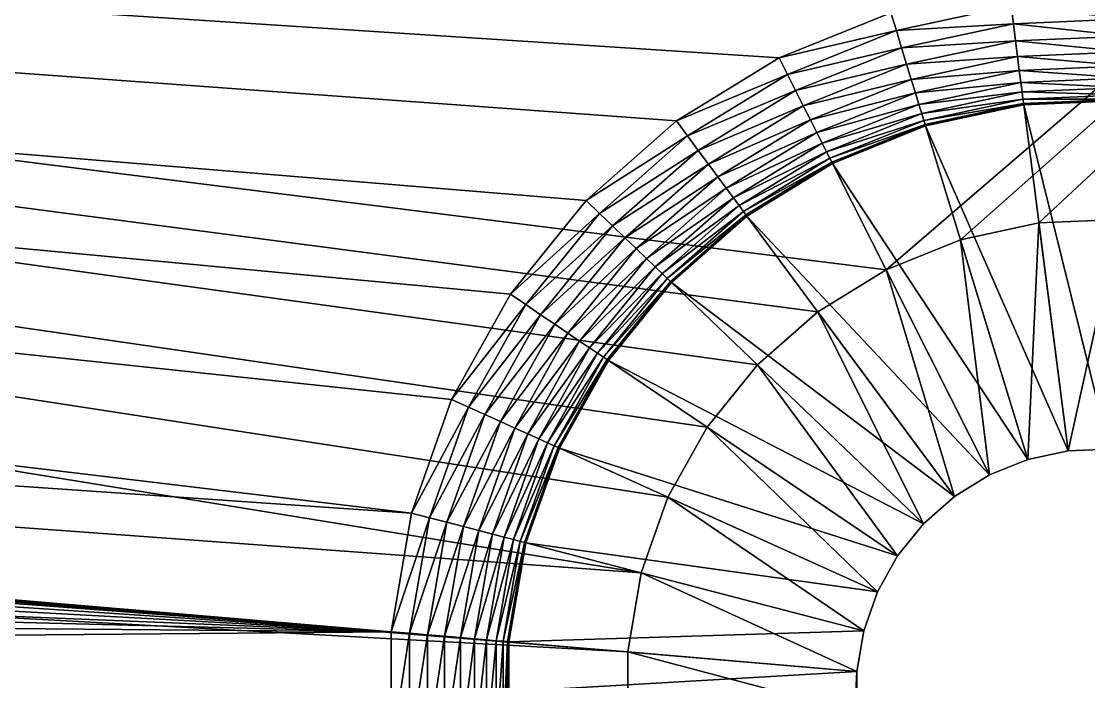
# Model space of a CAD drawing. Header units: millimetres. Extents: x 19.3 to 105.6, y 153.8 to 217.3.
# Drawn here: x 83.15 to 90.32, y 205.93 to 210.37 of the extents above; entities that cross this region are included whole.
import ezdxf

# ---------------------------------------------------------------- set-up
doc = ezdxf.new("R2010")
doc.units = ezdxf.units.MM
doc.layers.get('0').update_dxf_attribs({"color": 132, "linetype": 'CONTINUOUS'})

msp = doc.modelspace()

# ---------------------------------------------------------------- linework, layer by layer
at = {"invisible_edges": 16}
for points in [[(87.3128, 206.6622, 21.4312), (26.8657, 216.4984, 21.4312), (21.336, 211.4842, 21.4312)], [(87.4922, 207.1699, 21.4312), (87.7549, 207.6401, 21.4312), (26.8657, 216.4984, 21.4312)], [(26.8657, 216.4984, 21.4312), (87.7549, 207.6401, 21.4312), (88.0932, 208.0591, 21.4312)], [(88.0932, 208.0591, 21.4312), (88.4974, 208.4148, 21.4312), (26.8657, 216.4984, 21.4312)], [(26.8657, 216.4984, 21.4312), (88.4974, 208.4148, 21.4312), (88.956, 208.6972, 21.4312)], [(26.8657, 216.4984, 21.4312), (88.956, 208.6972, 21.4312), (98.025, 216.4984, 21.4312)], [(87.4922, 207.1699, 21.4312), (26.8657, 216.4984, 21.4312), (87.3128, 206.6622, 21.4312)], [(98.025, 216.4984, 21.4312), (88.956, 208.6972, 21.4312), (89.4557, 208.898, 21.4312)], [(98.025, 216.4984, 21.4312), (89.4557, 208.898, 21.4312), (89.9821, 209.0114, 21.4312)], [(89.9821, 209.0114, 21.4312), (90.5201, 209.0343, 21.4312), (98.025, 216.4984, 21.4312)], [(26.8657, 214.1108, 19.0436), (88.989, 210.422, 19.0436), (88.2384, 210.1204, 19.0436)], [(88.2384, 210.1204, 19.0436), (87.5497, 209.6963, 19.0436), (26.8657, 214.1108, 19.0436)], [(26.8657, 214.1108, 19.0436), (87.5497, 209.6963, 19.0436), (86.9425, 209.1619, 19.0436)], [(26.8657, 214.1108, 19.0436), (86.9425, 209.1619, 19.0436), (86.4343, 208.5326, 19.0436)], [(86.4343, 208.5326, 19.0436), (86.0399, 207.8264, 19.0436), (26.8657, 214.1108, 19.0436)], [(26.8657, 214.1108, 19.0436), (86.0399, 207.8264, 19.0436), (85.7704, 207.0638, 19.0436)], [(26.8657, 214.1108, 19.0436), (85.7704, 207.0638, 19.0436), (35.5101, 210.524, 19.0436)], [(87.3128, 206.6622, 21.4312), (21.336, 211.4842, 21.4312), (87.2218, 206.1314, 21.4312)], [(87.2218, 206.1314, 21.4312), (21.336, 211.4842, 21.4312), (34.6401, 209.0343, 21.4312)], [(35.5101, 210.524, 19.0436), (85.7704, 207.0638, 19.0436), (85.6337, 206.2666, 19.0436)], [(35.5101, 210.524, 19.0436), (85.6337, 206.2666, 19.0436), (36.2835, 210.2871, 19.0436)], [(88.989, 210.422, 19.0436), (89.7954, 210.4692, 19.0339), (89.0253, 210.3033, 19.0339)], [(89.7954, 210.4692, 19.0339), (89.8108, 210.3491, 19.0048), (89.0253, 210.3033, 19.0339)], [(89.7954, 210.4692, 19.0339), (90.5774, 210.3816, 19.0048), (89.8108, 210.3491, 19.0048)], [(88.989, 210.422, 19.0436), (89.0253, 210.3033, 19.0339), (88.2384, 210.1204, 19.0436)], [(90.5774, 210.3816, 19.0048), (90.5725, 210.2667, 18.9571), (89.8108, 210.3491, 19.0048)], [(88.2384, 210.1204, 19.0436), (89.0253, 210.3033, 19.0339), (88.2943, 210.0095, 19.0339)], [(89.0253, 210.3033, 19.0339), (89.0608, 210.1874, 19.0048), (88.2943, 210.0095, 19.0339)], [(89.0253, 210.3033, 19.0339), (89.8108, 210.3491, 19.0048), (89.0608, 210.1874, 19.0048)], [(89.8108, 210.3491, 19.0048), (89.8254, 210.2349, 18.9571), (89.0608, 210.1874, 19.0048)], [(89.8108, 210.3491, 19.0048), (90.5725, 210.2667, 18.9571), (89.8254, 210.2349, 18.9571)], [(36.2835, 210.2871, 19.0436), (85.6337, 206.2666, 19.0436), (37.0057, 209.923, 19.0436)], [(89.0608, 210.1874, 19.0048), (89.8254, 210.2349, 18.9571), (89.0945, 210.0774, 18.9571)], [(89.8254, 210.2349, 18.9571), (89.8389, 210.1296, 18.8921), (89.0945, 210.0774, 18.9571)], [(90.5725, 210.2667, 18.9571), (90.568, 210.1606, 18.8921), (89.8254, 210.2349, 18.9571)], [(89.8254, 210.2349, 18.9571), (90.568, 210.1606, 18.8921), (89.8389, 210.1296, 18.8921)], [(88.2943, 210.0095, 19.0339), (89.0608, 210.1874, 19.0048), (88.3489, 209.9014, 19.0048)], [(89.0608, 210.1874, 19.0048), (89.0945, 210.0774, 18.9571), (88.3489, 209.9014, 19.0048)], [(90.568, 210.1606, 18.8921), (90.5639, 210.0659, 18.8112), (89.8389, 210.1296, 18.8921)], [(88.2384, 210.1204, 19.0436), (88.2943, 210.0095, 19.0339), (87.5497, 209.6963, 19.0436)], [(88.3489, 209.9014, 19.0048), (89.0945, 210.0774, 18.9571), (88.4007, 209.7986, 18.9571)], [(89.0945, 210.0774, 18.9571), (89.1256, 209.9759, 18.8921), (88.4007, 209.7986, 18.9571)], [(89.0945, 210.0774, 18.9571), (89.8389, 210.1296, 18.8921), (89.1256, 209.9759, 18.8921)], [(89.8389, 210.1296, 18.8921), (89.8509, 210.0356, 18.8112), (89.1256, 209.9759, 18.8921)], [(89.8389, 210.1296, 18.8921), (90.5639, 210.0659, 18.8112), (89.8509, 210.0356, 18.8112)], [(87.5497, 209.6963, 19.0436), (88.2943, 210.0095, 19.0339), (87.6235, 209.5965, 19.0339)], [(88.2943, 210.0095, 19.0339), (88.3489, 209.9014, 19.0048), (87.6235, 209.5965, 19.0339)], [(89.1256, 209.9759, 18.8921), (89.8509, 210.0356, 18.8112), (89.1533, 209.8853, 18.8112)], [(89.8509, 210.0356, 18.8112), (89.8612, 209.9554, 18.7165), (89.1533, 209.8853, 18.8112)], [(90.5639, 210.0659, 18.8112), (90.5605, 209.9851, 18.7165), (89.8509, 210.0356, 18.8112)], [(89.8509, 210.0356, 18.8112), (90.5605, 209.9851, 18.7165), (89.8612, 209.9554, 18.7165)], [(88.4007, 209.7986, 18.9571), (89.1256, 209.9759, 18.8921), (88.4485, 209.7038, 18.8921)], [(89.1256, 209.9759, 18.8921), (89.1533, 209.8853, 18.8112), (88.4485, 209.7038, 18.8921)], [(89.1533, 209.8853, 18.8112), (89.8612, 209.9554, 18.7165), (89.177, 209.808, 18.7165)], [(89.8612, 209.9554, 18.7165), (89.8695, 209.8909, 18.6103), (89.177, 209.808, 18.7165)], [(90.5605, 209.9851, 18.7165), (90.5578, 209.9201, 18.6103), (89.8612, 209.9554, 18.7165)], [(89.8612, 209.9554, 18.7165), (90.5578, 209.9201, 18.6103), (89.8695, 209.8909, 18.6103)], [(85.6337, 206.2666, 19.0436), (37.656, 209.442, 19.0436), (37.0057, 209.923, 19.0436)], [(87.6235, 209.5965, 19.0339), (88.3489, 209.9014, 19.0048), (87.6955, 209.4991, 19.0048)], [(88.3489, 209.9014, 19.0048), (88.4007, 209.7986, 18.9571), (87.6955, 209.4991, 19.0048)], [(88.4485, 209.7038, 18.8921), (89.1533, 209.8853, 18.8112), (88.4911, 209.6192, 18.8112)], [(89.1533, 209.8853, 18.8112), (89.177, 209.808, 18.7165), (88.4911, 209.6192, 18.8112)], [(89.177, 209.808, 18.7165), (89.8695, 209.8909, 18.6103), (89.196, 209.7457, 18.6103)], [(89.8695, 209.8909, 18.6103), (89.8755, 209.8436, 18.4952), (89.196, 209.7457, 18.6103)], [(90.5578, 209.9201, 18.6103), (90.5557, 209.8725, 18.4952), (89.8695, 209.8909, 18.6103)], [(89.8695, 209.8909, 18.6103), (90.5557, 209.8725, 18.4952), (89.8755, 209.8436, 18.4952)], [(90.5557, 209.8725, 18.4952), (90.5545, 209.8434, 18.3741), (89.8755, 209.8436, 18.4952)], [(87.6955, 209.4991, 19.0048), (88.4007, 209.7986, 18.9571), (87.7639, 209.4066, 18.9571)], [(88.4007, 209.7986, 18.9571), (88.4485, 209.7038, 18.8921), (87.7639, 209.4066, 18.9571)], [(88.4911, 209.6192, 18.8112), (89.177, 209.808, 18.7165), (88.5275, 209.547, 18.7165)], [(89.177, 209.808, 18.7165), (89.196, 209.7457, 18.6103), (88.5275, 209.547, 18.7165)], [(89.196, 209.7457, 18.6103), (89.8755, 209.8436, 18.4952), (89.21, 209.7001, 18.4952)], [(89.8755, 209.8436, 18.4952), (89.8792, 209.8147, 18.3741), (89.21, 209.7001, 18.4952)], [(89.21, 209.7001, 18.4952), (89.8792, 209.8147, 18.3741), (89.2185, 209.6724, 18.3741)], [(89.8792, 209.8147, 18.3741), (89.8805, 209.8051, 18.2499), (89.2185, 209.6724, 18.3741)], [(89.2185, 209.6724, 18.3741), (89.8805, 209.8051, 18.2499), (89.2214, 209.663, 18.2499)], [(89.8805, 209.8051, 18.2499), (89.8805, 209.8051, 15.8687), (89.2214, 209.663, 15.8687)], [(89.8805, 209.8051, 18.2499), (89.2214, 209.663, 15.8687), (89.2214, 209.663, 18.2499)], [(90.1781, 207.4809, 15.8687), (89.2214, 209.663, 15.8687), (89.8805, 209.8051, 15.8687)], [(89.8755, 209.8436, 18.4952), (90.5545, 209.8434, 18.3741), (89.8792, 209.8147, 18.3741)], [(90.5545, 209.8434, 18.3741), (90.5541, 209.8337, 18.2499), (89.8792, 209.8147, 18.3741)], [(89.8792, 209.8147, 18.3741), (90.5541, 209.8337, 18.2499), (89.8805, 209.8051, 18.2499)], [(90.5541, 209.8337, 18.2499), (90.5541, 209.8337, 15.8687), (89.8805, 209.8051, 15.8687)], [(90.5541, 209.8337, 18.2499), (89.8805, 209.8051, 15.8687), (89.8805, 209.8051, 18.2499)], [(90.4546, 207.4926, 15.8687), (89.8805, 209.8051, 15.8687), (90.5541, 209.8337, 15.8687)], [(90.1781, 207.4809, 15.8687), (89.8805, 209.8051, 15.8687), (90.4546, 207.4926, 15.8687)], [(88.5275, 209.547, 18.7165), (89.196, 209.7457, 18.6103), (88.5568, 209.4889, 18.6103)], [(89.196, 209.7457, 18.6103), (89.21, 209.7001, 18.4952), (88.5568, 209.4889, 18.6103)], [(87.5497, 209.6963, 19.0436), (87.6235, 209.5965, 19.0339), (86.9425, 209.1619, 19.0436)], [(87.7639, 209.4066, 18.9571), (88.4485, 209.7038, 18.8921), (87.8271, 209.3212, 18.8921)], [(88.4485, 209.7038, 18.8921), (88.4911, 209.6192, 18.8112), (87.8271, 209.3212, 18.8921)], [(88.5568, 209.4889, 18.6103), (89.21, 209.7001, 18.4952), (88.5783, 209.4463, 18.4952)], [(89.21, 209.7001, 18.4952), (89.2185, 209.6724, 18.3741), (88.5783, 209.4463, 18.4952)], [(88.5783, 209.4463, 18.4952), (89.2185, 209.6724, 18.3741), (88.5914, 209.4203, 18.3741)], [(89.2185, 209.6724, 18.3741), (89.2214, 209.663, 18.2499), (88.5914, 209.4203, 18.3741)], [(88.5914, 209.4203, 18.3741), (89.2214, 209.663, 18.2499), (88.5958, 209.4116, 18.2499)], [(89.2214, 209.663, 18.2499), (89.2214, 209.663, 15.8687), (88.5958, 209.4116, 15.8687)], [(89.2214, 209.663, 18.2499), (88.5958, 209.4116, 15.8687), (88.5958, 209.4116, 18.2499)], [(89.9075, 207.4226, 15.8687), (88.5958, 209.4116, 15.8687), (89.2214, 209.663, 15.8687)], [(89.9075, 207.4226, 15.8687), (89.2214, 209.663, 15.8687), (90.1781, 207.4809, 15.8687)], [(86.9425, 209.1619, 19.0436), (87.6235, 209.5965, 19.0339), (87.0321, 209.076, 19.0339)], [(87.6235, 209.5965, 19.0339), (87.6955, 209.4991, 19.0048), (87.0321, 209.076, 19.0339)], [(87.8271, 209.3212, 18.8921), (88.4911, 209.6192, 18.8112), (87.8834, 209.245, 18.8112)], [(88.4911, 209.6192, 18.8112), (88.5275, 209.547, 18.7165), (87.8834, 209.245, 18.8112)], [(87.8834, 209.245, 18.8112), (88.5275, 209.547, 18.7165), (87.9315, 209.18, 18.7165)], [(88.5275, 209.547, 18.7165), (88.5568, 209.4889, 18.6103), (87.9315, 209.18, 18.7165)], [(85.6337, 206.2666, 19.0436), (38.2157, 208.858, 19.0436), (37.656, 209.442, 19.0436)], [(87.0321, 209.076, 19.0339), (87.6955, 209.4991, 19.0048), (87.1196, 208.9922, 19.0048)], [(87.6955, 209.4991, 19.0048), (87.7639, 209.4066, 18.9571), (87.1196, 208.9922, 19.0048)], [(87.9315, 209.18, 18.7165), (88.5568, 209.4889, 18.6103), (87.9702, 209.1277, 18.6103)], [(88.5568, 209.4889, 18.6103), (88.5783, 209.4463, 18.4952), (87.9702, 209.1277, 18.6103)], [(87.9702, 209.1277, 18.6103), (88.5783, 209.4463, 18.4952), (87.9986, 209.0894, 18.4952)], [(88.5783, 209.4463, 18.4952), (88.5914, 209.4203, 18.3741), (87.9986, 209.0894, 18.4952)], [(87.1196, 208.9922, 19.0048), (87.7639, 209.4066, 18.9571), (87.2026, 208.9126, 18.9571)], [(87.7639, 209.4066, 18.9571), (87.8271, 209.3212, 18.8921), (87.2026, 208.9126, 18.9571)], [(87.9986, 209.0894, 18.4952), (88.5914, 209.4203, 18.3741), (88.0158, 209.066, 18.3741)], [(88.5914, 209.4203, 18.3741), (88.5958, 209.4116, 18.2499), (88.0158, 209.066, 18.3741)], [(88.0158, 209.066, 18.3741), (88.5958, 209.4116, 18.2499), (88.0217, 209.0581, 18.2499)], [(88.5958, 209.4116, 18.2499), (88.5958, 209.4116, 15.8687), (88.0217, 209.0581, 15.8687)], [(88.5958, 209.4116, 18.2499), (88.0217, 209.0581, 15.8687), (88.0217, 209.0581, 18.2499)], [(89.6507, 207.3194, 15.8687), (88.0217, 209.0581, 15.8687), (88.5958, 209.4116, 15.8687)], [(89.6507, 207.3194, 15.8687), (88.5958, 209.4116, 15.8687), (89.9075, 207.4226, 15.8687)], [(87.2026, 208.9126, 18.9571), (87.8271, 209.3212, 18.8921), (87.2793, 208.8391, 18.8921)], [(87.8271, 209.3212, 18.8921), (87.8834, 209.245, 18.8112), (87.2793, 208.8391, 18.8921)], [(87.2793, 208.8391, 18.8921), (87.8834, 209.245, 18.8112), (87.3477, 208.7735, 18.8112)], [(87.8834, 209.245, 18.8112), (87.9315, 209.18, 18.7165), (87.3477, 208.7735, 18.8112)], [(86.9425, 209.1619, 19.0436), (87.0321, 209.076, 19.0339), (86.4343, 208.5326, 19.0436)], [(87.3477, 208.7735, 18.8112), (87.9315, 209.18, 18.7165), (87.4061, 208.7176, 18.7165)], [(87.9315, 209.18, 18.7165), (87.9702, 209.1277, 18.6103), (87.4061, 208.7176, 18.7165)], [(86.4343, 208.5326, 19.0436), (87.0321, 209.076, 19.0339), (86.5372, 208.4631, 19.0339)], [(87.0321, 209.076, 19.0339), (87.1196, 208.9922, 19.0048), (86.5372, 208.4631, 19.0339)], [(87.4061, 208.7176, 18.7165), (87.9702, 209.1277, 18.6103), (87.4531, 208.6725, 18.6103)], [(87.9702, 209.1277, 18.6103), (87.9986, 209.0894, 18.4952), (87.4531, 208.6725, 18.6103)], [(87.4531, 208.6725, 18.6103), (87.9986, 209.0894, 18.4952), (87.4875, 208.6396, 18.4952)], [(87.9986, 209.0894, 18.4952), (88.0158, 209.066, 18.3741), (87.4875, 208.6396, 18.4952)], [(87.2218, 206.1314, 21.4312), (34.6401, 209.0343, 21.4312), (87.2218, 205.5929, 21.4312)], [(87.2218, 205.5929, 21.4312), (34.6401, 209.0343, 21.4312), (35.1743, 208.9659, 21.4312)], [(87.4875, 208.6396, 18.4952), (88.0158, 209.066, 18.3741), (87.5085, 208.6194, 18.3741)], [(88.0158, 209.066, 18.3741), (88.0217, 209.0581, 18.2499), (87.5085, 208.6194, 18.3741)], [(87.5085, 208.6194, 18.3741), (88.0217, 209.0581, 18.2499), (87.5155, 208.6127, 18.2499)], [(88.0217, 209.0581, 18.2499), (88.0217, 209.0581, 15.8687), (87.5155, 208.6127, 15.8687)], [(88.0217, 209.0581, 18.2499), (87.5155, 208.6127, 15.8687), (87.5155, 208.6127, 18.2499)], [(89.415, 207.1742, 15.8687), (87.5155, 208.6127, 15.8687), (88.0217, 209.0581, 15.8687)], [(89.415, 207.1742, 15.8687), (88.0217, 209.0581, 15.8687), (89.6507, 207.3194, 15.8687)], [(89.9075, 207.4226, 19.9326), (89.9821, 209.0114, 19.9326), (89.4557, 208.898, 19.9326)], [(89.9821, 209.0114, 19.9326), (89.9821, 209.0114, 21.4312), (89.4557, 208.898, 21.4312)], [(89.9821, 209.0114, 19.9326), (89.4557, 208.898, 21.4312), (89.4557, 208.898, 19.9326)], [(90.1781, 207.4809, 19.9326), (89.9821, 209.0114, 19.9326), (89.9075, 207.4226, 19.9326)], [(90.1781, 207.4809, 19.9326), (90.5201, 209.0343, 19.9326), (89.9821, 209.0114, 19.9326)], [(90.5201, 209.0343, 19.9326), (90.5201, 209.0343, 21.4312), (89.9821, 209.0114, 21.4312)], [(90.5201, 209.0343, 19.9326), (89.9821, 209.0114, 21.4312), (89.9821, 209.0114, 19.9326)], [(90.4546, 207.4926, 19.9326), (90.5201, 209.0343, 19.9326), (90.1781, 207.4809, 19.9326)], [(87.2218, 205.5929, 21.4312), (35.1743, 208.9659, 21.4312), (35.6892, 208.8082, 21.4312)], [(86.5372, 208.4631, 19.0339), (87.1196, 208.9922, 19.0048), (86.6376, 208.3952, 19.0048)], [(87.1196, 208.9922, 19.0048), (87.2026, 208.9126, 18.9571), (86.6376, 208.3952, 19.0048)], [(86.6376, 208.3952, 19.0048), (87.2026, 208.9126, 18.9571), (86.7329, 208.3308, 18.9571)], [(87.2026, 208.9126, 18.9571), (87.2793, 208.8391, 18.8921), (86.7329, 208.3308, 18.9571)], [(89.6507, 207.3194, 19.9326), (89.4557, 208.898, 19.9326), (88.956, 208.6972, 19.9326)], [(89.4557, 208.898, 19.9326), (89.4557, 208.898, 21.4312), (88.956, 208.6972, 21.4312)], [(89.4557, 208.898, 19.9326), (88.956, 208.6972, 21.4312), (88.956, 208.6972, 19.9326)], [(89.9075, 207.4226, 19.9326), (89.4557, 208.898, 19.9326), (89.6507, 207.3194, 19.9326)], [(35.6892, 208.8082, 21.4312), (36.1701, 208.5658, 21.4312), (87.2218, 205.5929, 21.4312)], [(38.6687, 208.1879, 19.0436), (38.2157, 208.858, 19.0436), (85.6337, 206.2666, 19.0436)], [(86.7329, 208.3308, 18.9571), (87.2793, 208.8391, 18.8921), (86.8209, 208.2713, 18.8921)], [(87.2793, 208.8391, 18.8921), (87.3477, 208.7735, 18.8112), (86.8209, 208.2713, 18.8921)], [(86.8209, 208.2713, 18.8921), (87.3477, 208.7735, 18.8112), (86.8994, 208.2183, 18.8112)], [(87.3477, 208.7735, 18.8112), (87.4061, 208.7176, 18.7165), (86.8994, 208.2183, 18.8112)], [(86.8994, 208.2183, 18.8112), (87.4061, 208.7176, 18.7165), (86.9664, 208.173, 18.7165)], [(87.4061, 208.7176, 18.7165), (87.4531, 208.6725, 18.6103), (86.9664, 208.173, 18.7165)], [(86.9664, 208.173, 18.7165), (87.4531, 208.6725, 18.6103), (87.0203, 208.1366, 18.6103)], [(87.4531, 208.6725, 18.6103), (87.4875, 208.6396, 18.4952), (87.0203, 208.1366, 18.6103)], [(89.415, 207.1742, 19.9326), (88.956, 208.6972, 19.9326), (88.4974, 208.4148, 19.9326)], [(88.956, 208.6972, 19.9326), (88.956, 208.6972, 21.4312), (88.4974, 208.4148, 21.4312)], [(88.956, 208.6972, 19.9326), (88.4974, 208.4148, 21.4312), (88.4974, 208.4148, 19.9326)], [(89.6507, 207.3194, 19.9326), (88.956, 208.6972, 19.9326), (89.415, 207.1742, 19.9326)], [(87.0203, 208.1366, 18.6103), (87.4875, 208.6396, 18.4952), (87.0598, 208.1099, 18.4952)], [(87.4875, 208.6396, 18.4952), (87.5085, 208.6194, 18.3741), (87.0598, 208.1099, 18.4952)], [(87.0598, 208.1099, 18.4952), (87.5085, 208.6194, 18.3741), (87.0839, 208.0936, 18.3741)], [(87.5085, 208.6194, 18.3741), (87.5155, 208.6127, 18.2499), (87.0839, 208.0936, 18.3741)], [(87.0839, 208.0936, 18.3741), (87.5155, 208.6127, 18.2499), (87.092, 208.0881, 18.2499)], [(87.5155, 208.6127, 18.2499), (87.5155, 208.6127, 15.8687), (87.092, 208.0881, 15.8687)], [(87.5155, 208.6127, 18.2499), (87.092, 208.0881, 15.8687), (87.092, 208.0881, 18.2499)], [(89.2072, 206.9914, 15.8687), (87.092, 208.0881, 15.8687), (87.5155, 208.6127, 15.8687)], [(89.2072, 206.9914, 15.8687), (87.5155, 208.6127, 15.8687), (89.415, 207.1742, 15.8687)], [(36.1701, 208.5658, 21.4312), (36.603, 208.2455, 21.4312), (87.2218, 205.5929, 21.4312)], [(86.4343, 208.5326, 19.0436), (86.5372, 208.4631, 19.0339), (86.0399, 207.8264, 19.0436)], [(86.0399, 207.8264, 19.0436), (86.5372, 208.4631, 19.0339), (86.153, 207.7753, 19.0339)], [(86.5372, 208.4631, 19.0339), (86.6376, 208.3952, 19.0048), (86.153, 207.7753, 19.0339)], [(86.153, 207.7753, 19.0339), (86.6376, 208.3952, 19.0048), (86.2634, 207.7254, 19.0048)], [(86.6376, 208.3952, 19.0048), (86.7329, 208.3308, 18.9571), (86.2634, 207.7254, 19.0048)], [(89.2072, 206.9914, 19.9326), (88.4974, 208.4148, 19.9326), (88.0932, 208.0591, 19.9326)], [(88.4974, 208.4148, 19.9326), (88.4974, 208.4148, 21.4312), (88.0932, 208.0591, 21.4312)], [(88.4974, 208.4148, 19.9326), (88.0932, 208.0591, 21.4312), (88.0932, 208.0591, 19.9326)], [(89.415, 207.1742, 19.9326), (88.4974, 208.4148, 19.9326), (89.2072, 206.9914, 19.9326)], [(86.2634, 207.7254, 19.0048), (86.7329, 208.3308, 18.9571), (86.3682, 207.678, 18.9571)], [(86.7329, 208.3308, 18.9571), (86.8209, 208.2713, 18.8921), (86.3682, 207.678, 18.9571)], [(87.2218, 205.5929, 21.4312), (36.603, 208.2455, 21.4312), (36.9756, 207.8568, 21.4312)], [(86.3682, 207.678, 18.9571), (86.8209, 208.2713, 18.8921), (86.465, 207.6343, 18.8921)], [(86.8209, 208.2713, 18.8921), (86.8994, 208.2183, 18.8112), (86.465, 207.6343, 18.8921)], [(86.465, 207.6343, 18.8921), (86.8994, 208.2183, 18.8112), (86.5513, 207.5953, 18.8112)], [(86.8994, 208.2183, 18.8112), (86.9664, 208.173, 18.7165), (86.5513, 207.5953, 18.8112)], [(85.6337, 206.2666, 19.0436), (39.0018, 207.4508, 19.0436), (38.6687, 208.1879, 19.0436)], [(86.5513, 207.5953, 18.8112), (86.9664, 208.173, 18.7165), (86.625, 207.5619, 18.7165)], [(86.9664, 208.173, 18.7165), (87.0203, 208.1366, 18.6103), (86.625, 207.5619, 18.7165)], [(86.625, 207.5619, 18.7165), (87.0203, 208.1366, 18.6103), (86.6843, 207.5351, 18.6103)], [(87.0203, 208.1366, 18.6103), (87.0598, 208.1099, 18.4952), (86.6843, 207.5351, 18.6103)], [(86.6843, 207.5351, 18.6103), (87.0598, 208.1099, 18.4952), (86.7278, 207.5155, 18.4952)], [(87.0598, 208.1099, 18.4952), (87.0839, 208.0936, 18.3741), (86.7278, 207.5155, 18.4952)], [(86.7278, 207.5155, 18.4952), (87.0839, 208.0936, 18.3741), (86.7542, 207.5035, 18.3741)], [(87.0839, 208.0936, 18.3741), (87.092, 208.0881, 18.2499), (86.7542, 207.5035, 18.3741)], [(86.7542, 207.5035, 18.3741), (87.092, 208.0881, 18.2499), (86.7632, 207.4995, 18.2499)], [(87.092, 208.0881, 18.2499), (87.092, 208.0881, 15.8687), (86.7632, 207.4995, 15.8687)], [(87.092, 208.0881, 18.2499), (86.7632, 207.4995, 15.8687), (86.7632, 207.4995, 18.2499)], [(89.0333, 206.776, 15.8687), (86.7632, 207.4995, 15.8687), (87.092, 208.0881, 15.8687)], [(89.0333, 206.776, 15.8687), (87.092, 208.0881, 15.8687), (89.2072, 206.9914, 15.8687)], [(89.0333, 206.776, 19.9326), (88.0932, 208.0591, 19.9326), (87.7549, 207.6401, 19.9326)], [(88.0932, 208.0591, 19.9326), (88.0932, 208.0591, 21.4312), (87.7549, 207.6401, 21.4312)], [(88.0932, 208.0591, 19.9326), (87.7549, 207.6401, 21.4312), (87.7549, 207.6401, 19.9326)], [(89.2072, 206.9914, 19.9326), (88.0932, 208.0591, 19.9326), (89.0333, 206.776, 19.9326)], [(87.2218, 205.5929, 21.4312), (36.9756, 207.8568, 21.4312), (37.2772, 207.4106, 21.4312)], [(86.0399, 207.8264, 19.0436), (86.153, 207.7753, 19.0339), (85.7704, 207.0638, 19.0436)], [(85.7704, 207.0638, 19.0436), (86.153, 207.7753, 19.0339), (85.8906, 207.0325, 19.0339)], [(86.153, 207.7753, 19.0339), (86.2634, 207.7254, 19.0048), (85.8906, 207.0325, 19.0339)], [(85.8906, 207.0325, 19.0339), (86.2634, 207.7254, 19.0048), (86.0078, 207.002, 19.0048)], [(86.2634, 207.7254, 19.0048), (86.3682, 207.678, 18.9571), (86.0078, 207.002, 19.0048)], [(86.0078, 207.002, 19.0048), (86.3682, 207.678, 18.9571), (86.1191, 206.973, 18.9571)], [(86.3682, 207.678, 18.9571), (86.465, 207.6343, 18.8921), (86.1191, 206.973, 18.9571)], [(86.1191, 206.973, 18.9571), (86.465, 207.6343, 18.8921), (86.2219, 206.9462, 18.8921)], [(86.465, 207.6343, 18.8921), (86.5513, 207.5953, 18.8112), (86.2219, 206.9462, 18.8921)], [(86.2219, 206.9462, 18.8921), (86.5513, 207.5953, 18.8112), (86.3136, 206.9224, 18.8112)], [(86.5513, 207.5953, 18.8112), (86.625, 207.5619, 18.7165), (86.3136, 206.9224, 18.8112)], [(88.8983, 206.5344, 19.9326), (87.7549, 207.6401, 19.9326), (87.4922, 207.1699, 19.9326)], [(87.7549, 207.6401, 19.9326), (87.7549, 207.6401, 21.4312), (87.4922, 207.1699, 21.4312)], [(87.7549, 207.6401, 19.9326), (87.4922, 207.1699, 21.4312), (87.4922, 207.1699, 19.9326)], [(89.0333, 206.776, 19.9326), (87.7549, 207.6401, 19.9326), (88.8983, 206.5344, 19.9326)], [(86.3136, 206.9224, 18.8112), (86.625, 207.5619, 18.7165), (86.3918, 206.902, 18.7165)], [(86.625, 207.5619, 18.7165), (86.6843, 207.5351, 18.6103), (86.3918, 206.902, 18.7165)], [(86.3918, 206.902, 18.7165), (86.6843, 207.5351, 18.6103), (86.4548, 206.8856, 18.6103)], [(86.6843, 207.5351, 18.6103), (86.7278, 207.5155, 18.4952), (86.4548, 206.8856, 18.6103)], [(86.4548, 206.8856, 18.6103), (86.7278, 207.5155, 18.4952), (86.501, 206.8736, 18.4952)], [(86.7278, 207.5155, 18.4952), (86.7542, 207.5035, 18.3741), (86.501, 206.8736, 18.4952)], [(86.501, 206.8736, 18.4952), (86.7542, 207.5035, 18.3741), (86.5291, 206.8663, 18.3741)], [(86.7542, 207.5035, 18.3741), (86.7632, 207.4995, 18.2499), (86.5291, 206.8663, 18.3741)], [(86.5291, 206.8663, 18.3741), (86.7632, 207.4995, 18.2499), (86.5385, 206.8638, 18.2499)], [(86.7632, 207.4995, 18.2499), (86.7632, 207.4995, 15.8687), (86.5385, 206.8638, 15.8687)], [(86.7632, 207.4995, 18.2499), (86.5385, 206.8638, 15.8687), (86.5385, 206.8638, 18.2499)], [(88.8983, 206.5344, 15.8687), (86.5385, 206.8638, 15.8687), (86.7632, 207.4995, 15.8687)], [(88.8983, 206.5344, 15.8687), (86.7632, 207.4995, 15.8687), (89.0333, 206.776, 15.8687)], [(85.6337, 206.2666, 19.0436), (39.2056, 206.6681, 19.0436), (39.0018, 207.4508, 19.0436)], [(89.9075, 207.4226, 19.9326), (89.9075, 207.4226, 15.8687), (90.1781, 207.4809, 15.8687)], [(89.9075, 207.4226, 19.9326), (90.1781, 207.4809, 15.8687), (90.1781, 207.4809, 19.9326)], [(90.1781, 207.4809, 19.9326), (90.1781, 207.4809, 15.8687), (90.4546, 207.4926, 15.8687)], [(90.1781, 207.4809, 19.9326), (90.4546, 207.4926, 15.8687), (90.4546, 207.4926, 19.9326)], [(37.2772, 207.4106, 21.4312), (37.499, 206.9199, 21.4312), (87.2218, 205.5929, 21.4312)], [(89.6507, 207.3194, 19.9326), (89.6507, 207.3194, 15.8687), (89.9075, 207.4226, 15.8687)], [(89.6507, 207.3194, 19.9326), (89.9075, 207.4226, 15.8687), (89.9075, 207.4226, 19.9326)], [(89.415, 207.1742, 19.9326), (89.415, 207.1742, 15.8687), (89.6507, 207.3194, 15.8687)], [(89.415, 207.1742, 19.9326), (89.6507, 207.3194, 15.8687), (89.6507, 207.3194, 19.9326)], [(88.8061, 206.2734, 19.9326), (87.4922, 207.1699, 19.9326), (87.3128, 206.6622, 19.9326)], [(87.4922, 207.1699, 19.9326), (87.4922, 207.1699, 21.4312), (87.3128, 206.6622, 21.4312)], [(87.4922, 207.1699, 19.9326), (87.3128, 206.6622, 21.4312), (87.3128, 206.6622, 19.9326)], [(88.8983, 206.5344, 19.9326), (87.4922, 207.1699, 19.9326), (88.8061, 206.2734, 19.9326)], [(89.2072, 206.9914, 19.9326), (89.2072, 206.9914, 15.8687), (89.415, 207.1742, 15.8687)], [(89.2072, 206.9914, 19.9326), (89.415, 207.1742, 15.8687), (89.415, 207.1742, 19.9326)], [(85.7704, 207.0638, 19.0436), (85.8906, 207.0325, 19.0339), (85.6337, 206.2666, 19.0436)], [(85.6337, 206.2666, 19.0436), (85.8906, 207.0325, 19.0339), (85.7574, 206.256, 19.0339)], [(85.8906, 207.0325, 19.0339), (86.0078, 207.002, 19.0048), (85.7574, 206.256, 19.0339)], [(85.7574, 206.256, 19.0339), (86.0078, 207.002, 19.0048), (85.8781, 206.2458, 19.0048)], [(86.0078, 207.002, 19.0048), (86.1191, 206.973, 18.9571), (85.8781, 206.2458, 19.0048)], [(85.8781, 206.2458, 19.0048), (86.1191, 206.973, 18.9571), (85.9928, 206.236, 18.9571)], [(86.1191, 206.973, 18.9571), (86.2219, 206.9462, 18.8921), (85.9928, 206.236, 18.9571)], [(85.9928, 206.236, 18.9571), (86.2219, 206.9462, 18.8921), (86.0986, 206.227, 18.8921)], [(86.2219, 206.9462, 18.8921), (86.3136, 206.9224, 18.8112), (86.0986, 206.227, 18.8921)], [(89.0333, 206.776, 19.9326), (89.0333, 206.776, 15.8687), (89.2072, 206.9914, 15.8687)], [(89.0333, 206.776, 19.9326), (89.2072, 206.9914, 15.8687), (89.2072, 206.9914, 19.9326)], [(87.2218, 205.5929, 21.4312), (37.499, 206.9199, 21.4312), (37.6347, 206.3987, 21.4312)], [(86.0986, 206.227, 18.8921), (86.3136, 206.9224, 18.8112), (86.1929, 206.219, 18.8112)], [(86.3136, 206.9224, 18.8112), (86.3918, 206.902, 18.7165), (86.1929, 206.219, 18.8112)], [(86.1929, 206.219, 18.8112), (86.3918, 206.902, 18.7165), (86.2736, 206.2121, 18.7165)], [(86.3918, 206.902, 18.7165), (86.4548, 206.8856, 18.6103), (86.2736, 206.2121, 18.7165)], [(86.2736, 206.2121, 18.7165), (86.4548, 206.8856, 18.6103), (86.3384, 206.2066, 18.6103)], [(86.4548, 206.8856, 18.6103), (86.501, 206.8736, 18.4952), (86.3384, 206.2066, 18.6103)], [(86.3384, 206.2066, 18.6103), (86.501, 206.8736, 18.4952), (86.3859, 206.2025, 18.4952)], [(86.501, 206.8736, 18.4952), (86.5291, 206.8663, 18.3741), (86.3859, 206.2025, 18.4952)], [(86.3859, 206.2025, 18.4952), (86.5291, 206.8663, 18.3741), (86.4149, 206.2001, 18.3741)], [(86.5291, 206.8663, 18.3741), (86.5385, 206.8638, 18.2499), (86.4149, 206.2001, 18.3741)], [(86.4149, 206.2001, 18.3741), (86.5385, 206.8638, 18.2499), (86.4246, 206.1993, 18.2499)], [(86.5385, 206.8638, 18.2499), (86.5385, 206.8638, 15.8687), (86.4246, 206.1993, 15.8687)], [(86.5385, 206.8638, 18.2499), (86.4246, 206.1993, 15.8687), (86.4246, 206.1993, 18.2499)], [(88.8061, 206.2734, 15.8687), (86.4246, 206.1993, 15.8687), (86.5385, 206.8638, 15.8687)], [(88.8061, 206.2734, 15.8687), (86.5385, 206.8638, 15.8687), (88.8983, 206.5344, 15.8687)], [(88.8983, 206.5344, 19.9326), (88.8983, 206.5344, 15.8687), (89.0333, 206.776, 15.8687)], [(88.8983, 206.5344, 19.9326), (89.0333, 206.776, 15.8687), (89.0333, 206.776, 19.9326)], [(85.6337, 206.2666, 19.0436), (39.2742, 205.8622, 19.0436), (39.2056, 206.6681, 19.0436)], [(88.7593, 206.0005, 19.9326), (87.3128, 206.6622, 19.9326), (87.2218, 206.1314, 19.9326)], [(87.3128, 206.6622, 19.9326), (87.3128, 206.6622, 21.4312), (87.2218, 206.1314, 21.4312)], [(87.3128, 206.6622, 19.9326), (87.2218, 206.1314, 21.4312), (87.2218, 206.1314, 19.9326)], [(88.8061, 206.2734, 19.9326), (87.3128, 206.6622, 19.9326), (88.7593, 206.0005, 19.9326)], [(88.8061, 206.2734, 19.9326), (88.8061, 206.2734, 15.8687), (88.8983, 206.5344, 15.8687)], [(88.8061, 206.2734, 19.9326), (88.8983, 206.5344, 15.8687), (88.8983, 206.5344, 19.9326)], [(87.2218, 205.5929, 21.4312), (37.6347, 206.3987, 21.4312), (87.3128, 205.0621, 21.4312)], [(87.3128, 205.0621, 21.4312), (37.6347, 206.3987, 21.4312), (37.6804, 205.8622, 21.4312)], [(85.6337, 205.4577, 19.0436), (39.2742, 205.8622, 19.0436), (85.6337, 206.2666, 19.0436)], [(85.6337, 206.2666, 19.0436), (85.7574, 206.256, 19.0339), (85.6337, 205.4577, 19.0436)], [(85.6337, 205.4577, 19.0436), (85.7574, 206.256, 19.0339), (85.7574, 205.4682, 19.0339)], [(85.7574, 206.256, 19.0339), (85.8781, 206.2458, 19.0048), (85.7574, 205.4682, 19.0339)], [(85.7574, 205.4682, 19.0339), (85.8781, 206.2458, 19.0048), (85.8781, 205.4785, 19.0048)], [(85.8781, 206.2458, 19.0048), (85.9928, 206.236, 18.9571), (85.8781, 205.4785, 19.0048)], [(85.8781, 205.4785, 19.0048), (85.9928, 206.236, 18.9571), (85.9928, 205.4883, 18.9571)], [(85.9928, 206.236, 18.9571), (86.0986, 206.227, 18.8921), (85.9928, 205.4883, 18.9571)], [(85.9928, 205.4883, 18.9571), (86.0986, 206.227, 18.8921), (86.0986, 205.4973, 18.8921)], [(86.0986, 206.227, 18.8921), (86.1929, 206.219, 18.8112), (86.0986, 205.4973, 18.8921)], [(86.0986, 205.4973, 18.8921), (86.1929, 206.219, 18.8112), (86.1929, 205.5053, 18.8112)], [(86.1929, 206.219, 18.8112), (86.2736, 206.2121, 18.7165), (86.1929, 205.5053, 18.8112)], [(86.1929, 205.5053, 18.8112), (86.2736, 206.2121, 18.7165), (86.2736, 205.5122, 18.7165)], [(86.2736, 206.2121, 18.7165), (86.3384, 206.2066, 18.6103), (86.2736, 205.5122, 18.7165)], [(88.7593, 206.0005, 15.8687), (86.4246, 206.1993, 15.8687), (88.8061, 206.2734, 15.8687)], [(88.7593, 206.0005, 19.9326), (88.7593, 206.0005, 15.8687), (88.8061, 206.2734, 15.8687)], [(88.7593, 206.0005, 19.9326), (88.8061, 206.2734, 15.8687), (88.8061, 206.2734, 19.9326)], [(86.2736, 205.5122, 18.7165), (86.3384, 206.2066, 18.6103), (86.3384, 205.5177, 18.6103)], [(86.3384, 206.2066, 18.6103), (86.3859, 206.2025, 18.4952), (86.3384, 205.5177, 18.6103)], [(86.3384, 205.5177, 18.6103), (86.3859, 206.2025, 18.4952), (86.3859, 205.5217, 18.4952)], [(86.3859, 206.2025, 18.4952), (86.4149, 206.2001, 18.3741), (86.3859, 205.5217, 18.4952)], [(86.3859, 205.5217, 18.4952), (86.4149, 206.2001, 18.3741), (86.4149, 205.5242, 18.3741)], [(86.4246, 206.1993, 18.2499), (86.4246, 206.1993, 15.8687), (86.4103, 205.8622, 15.8687)], [(86.4246, 206.1993, 18.2499), (86.4103, 205.8622, 15.8687), (86.4246, 205.525, 18.2499)], [(88.7593, 206.0005, 15.8687), (86.4103, 205.8622, 15.8687), (86.4246, 206.1993, 15.8687)], [(86.4149, 206.2001, 18.3741), (86.4246, 206.1993, 18.2499), (86.4149, 205.5242, 18.3741)], [(86.4149, 205.5242, 18.3741), (86.4246, 206.1993, 18.2499), (86.4246, 205.525, 18.2499)], [(88.7593, 206.0005, 19.9326), (87.2218, 206.1314, 19.9326), (88.7593, 205.7238, 19.9326)], [(88.7593, 205.7238, 19.9326), (87.2218, 206.1314, 19.9326), (87.2218, 205.5929, 19.9326)], [(87.2218, 206.1314, 19.9326), (87.2218, 206.1314, 21.4312), (87.2218, 205.5929, 21.4312)], [(87.2218, 206.1314, 19.9326), (87.2218, 205.5929, 21.4312), (87.2218, 205.5929, 19.9326)], [(88.7534, 205.8622, 15.8687), (86.4103, 205.8622, 15.8687), (88.7593, 206.0005, 15.8687)], [(88.7534, 205.8622, 15.8687), (88.7593, 206.0005, 15.8687), (88.7593, 206.0005, 19.9326)], [(88.7593, 205.7238, 19.9326), (88.7534, 205.8622, 15.8687), (88.7593, 206.0005, 19.9326)]]:
    msp.add_3dface(points, dxfattribs=at)

doc.saveas('drawing.dxf')
